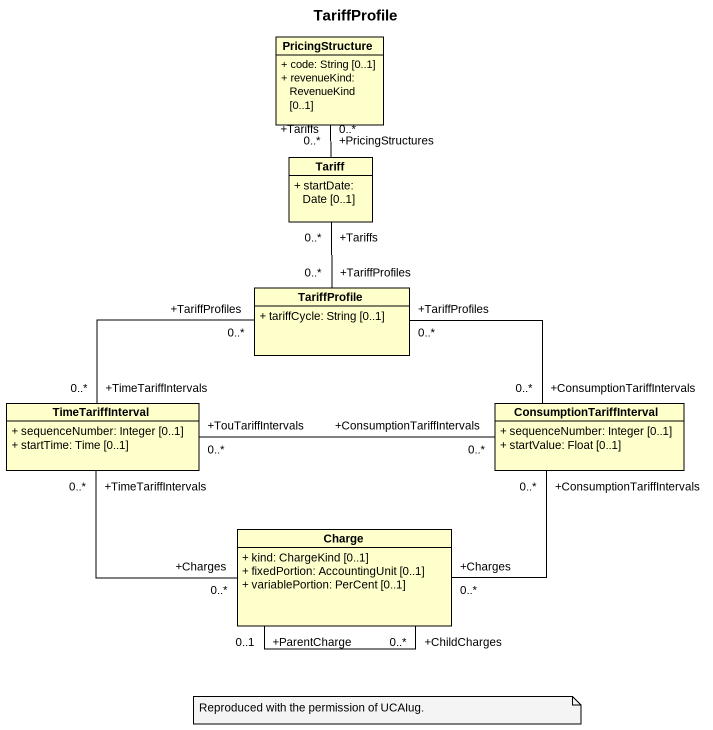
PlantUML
@startuml
title TariffProfile
hide circle
hide empty members
skinparam classAttributeIconSize 0
class PricingStructure {
  + code: String [0..1]
  + revenueKind: RevenueKind [0..1]
}
class Tariff {
  + startDate: Date [0..1]
}
class TariffProfile {
  + tariffCycle: String [0..1]
}
class TimeTariffInterval {
  + sequenceNumber: Integer [0..1]
  + startTime: Time [0..1]
}
class ConsumptionTariffInterval {
  + sequenceNumber: Integer [0..1]
  + startValue: Float [0..1]
}
class Charge {
  + kind: ChargeKind [0..1]
  + fixedPortion: AccountingUnit [0..1]
  + variablePortion: PerCent [0..1]
}
PricingStructure "+PricingStructures\n0..*" -- "+Tariffs\n0..*" Tariff
Tariff "+Tariffs\n0..*" -- "+TariffProfiles\n0..*" TariffProfile
TariffProfile "+TariffProfiles\n0..*" -left- "+TimeTariffIntervals\n0..*" TimeTariffInterval
TariffProfile "+TariffProfiles\n0..*" -right- "+ConsumptionTariffIntervals\n0..*" ConsumptionTariffInterval
TimeTariffInterval "+TimeTariffIntervals\n0..*" -right- "+Charges\n0..*" Charge
ConsumptionTariffInterval "+ConsumptionTariffIntervals\n0..*" -left- "+TouTariffIntervals\n0..*" TimeTariffInterval
ConsumptionTariffInterval "+ConsumptionTariffIntervals\n0..*" -left- "+Charges\n0..*" Charge
Charge "+ParentCharge\n0..1" -- "+ChildCharges\n0..*" Charge
note as N1
  Reproduced with the permission of UCAIug.
end note
@enduml
